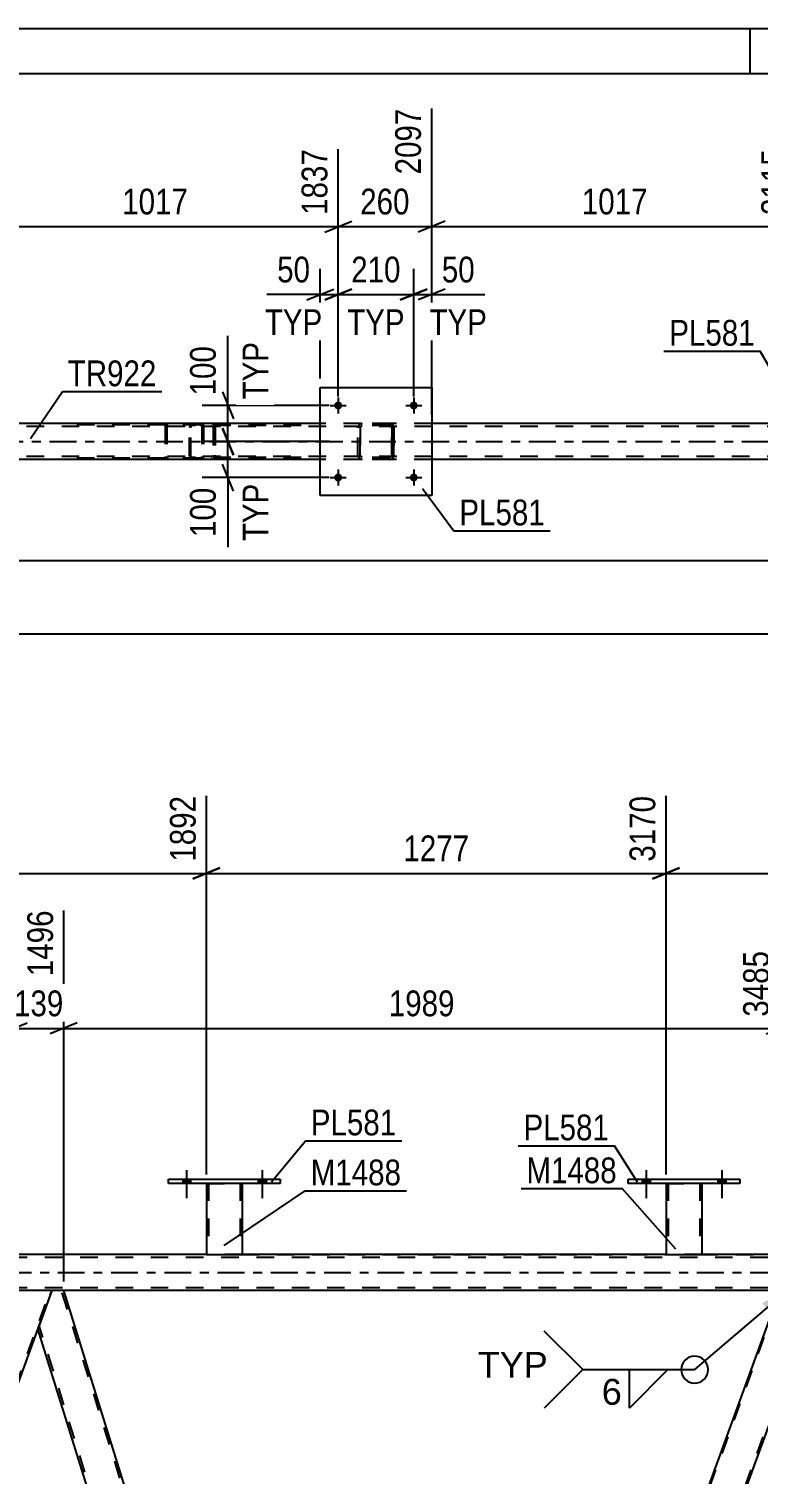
# Model space of a CAD drawing. Header units: millimetres. Extents: x 0 to 841, y 0 to 594.
# Drawn here: x 130.9 to 211.9, y 433.5 to 594 of the extents above; entities that cross this region are included whole.
import ezdxf

# ---------------------------------------------------------------- set-up
doc = ezdxf.new("R2010")
doc.units = ezdxf.units.MM
doc.linetypes.add('DXK_LINE_DOT2', pattern=[3.9198, 1.9599, -1.9599])
doc.linetypes.add('DXK_LINE_DOT3', pattern=[5.9187, 2.979, -0.9799, 0.9799, -0.9799])
doc.styles.add('Arial', font='ARIAL.TTF', dxfattribs={"height": 0.2})
doc.styles.add('Arial Narrow', font='ARIALN.TTF', dxfattribs={"height": 0.2})

# ---------------------------------------------------------------- blocks, each defined once
blk = doc.blocks.new('Unknown-814521909-1135')
at = {"color": 5, "linetype": 'Continuous'}
for p, q in [((841, 594), (0, 594)), ((211, 589), (211, 594)), ((836, 589), (5, 589))]:
    blk.add_line(p, q, dxfattribs=at)
blk = doc.blocks.new('Bolt-814521909-5165 - 4986')
at = {"linetype": 'Continuous'}
for points in [[(165.67, 544.17, -1), (164.79, 544.17, -1)], [(174.07, 544.17, -1), (173.19, 544.17, -1)]]:
    blk.add_hatch(color=1, dxfattribs=at).paths.add_polyline_path(points)
at = {"color": 1, "linetype": 'Continuous'}
for p, q in [((165.23, 545.05), (165.23, 543.29)), ((173.63, 545.05), (173.63, 543.29)), ((164.35, 544.17), (166.11, 544.17)), ((172.75, 544.17), (174.51, 544.17))]:
    blk.add_line(p, q, dxfattribs=at)
blk = doc.blocks.new('Part-814521909-5015 - 4986')
at = {"color": 7, "linetype": 'DXK_LINE_DOT2'}
for p, q in [((755.79, 549.85), (91.73, 549.85)), ((175.63, 550.17), (163.23, 550.17)), ((755.79, 546.49), (91.73, 546.49)), ((175.63, 546.17), (163.23, 546.17))]:
    blk.add_line(p, q, dxfattribs=at)
at = {"color": 2, "linetype": 'Continuous'}
for p, q in [((163.23, 550.17), (124.55, 550.17)), ((214.31, 550.17), (175.63, 550.17)), ((163.23, 546.17), (124.55, 546.17)), ((214.31, 546.17), (175.63, 546.17))]:
    blk.add_line(p, q, dxfattribs=at)
at = {"color": 7, "linetype": 'DXK_LINE_DOT3'}
blk.add_line((91.73, 548.17), (755.79, 548.17), dxfattribs=at)
blk = doc.blocks.new('Part-814521909-5076 - 4986')
at = {"color": 7, "linetype": 'DXK_LINE_DOT2'}
for p, q in [((148.73, 549.87), (148.71, 549.69)), ((148.71, 546.65), (148.71, 549.69)), ((148.79, 550.03), (148.73, 549.87)), ((148.87, 550.13), (148.79, 550.03)), ((148.84, 549.69), (148.85, 549.78)), ((148.84, 546.65), (148.84, 549.69)), ((148.85, 549.78), (148.88, 549.86)), ((148.98, 550.17), (148.87, 550.13)), ((148.88, 549.86), (148.92, 549.91)), ((148.92, 549.91), (148.98, 549.93)), ((161.13, 550.17), (148.98, 550.17)), ((161.13, 549.93), (148.98, 549.93)), ((150.25, 549.93), (150.25, 550.17)), ((151.26, 550.13), (151.07, 550.17)), ((151.07, 549.93), (151.16, 549.91)), ((151.16, 549.91), (151.25, 549.86)), ((151.25, 549.86), (151.3, 549.78)), ((151.3, 549.78), (151.32, 549.69)), ((151.32, 549.69), (151.32, 546.65)), ((151.55, 549.77), (151.53, 549.87)), ((151.57, 549.69), (151.55, 549.77)), ((151.57, 549.69), (151.57, 546.65)), ((148.73, 546.46), (148.71, 546.65)), ((148.77, 546.34), (148.73, 546.46)), ((148.79, 546.31), (148.77, 546.34)), ((148.79, 546.31), (148.87, 546.2)), ((148.85, 546.55), (148.84, 546.65)), ((148.88, 546.48), (148.85, 546.55)), ((148.87, 546.2), (148.98, 546.17)), ((148.92, 546.42), (148.88, 546.48)), ((148.98, 546.41), (148.92, 546.42)), ((161.13, 546.41), (148.98, 546.41)), ((161.13, 546.17), (148.98, 546.17)), ((150.25, 546.17), (150.25, 546.41)), ((151.16, 546.42), (151.07, 546.41)), ((151.07, 546.17), (151.26, 546.2)), ((151.25, 546.48), (151.16, 546.42)), ((151.3, 546.55), (151.25, 546.48)), ((151.32, 546.65), (151.3, 546.55)), ((151.53, 546.46), (151.55, 546.56)), ((151.55, 546.56), (151.57, 546.65))]:
    blk.add_line(p, q, dxfattribs=at)
for centre, start, end in [((151.08, 549.67), 23.8494, 68.8059), ((151.08, 546.66), 291.1941, 336.1506)]:
    blk.add_arc(centre, 0.492, start, end, dxfattribs=at)
blk = doc.blocks.new('Part-814521909-5083 - 4986')
at = {"color": 7, "linetype": 'DXK_LINE_DOT2'}
for p, q in [((149.91, 550.17), (134.58, 550.17)), ((149.91, 550.01), (134.58, 550.01)), ((146.02, 549.97), (146, 549.85)), ((146, 549.85), (146, 546.49)), ((146.17, 549.85), (146.18, 549.91)), ((146.17, 549.85), (146.17, 546.49)), ((146.18, 549.91), (146.22, 549.96)), ((146.34, 550.17), (146.21, 550.14)), ((146.22, 549.96), (146.27, 549.99)), ((146.27, 549.99), (146.34, 550.01)), ((150.04, 550.14), (149.91, 550.17)), ((149.91, 550.01), (149.98, 549.99)), ((149.98, 549.99), (150, 549.98)), ((150, 549.98), (150.03, 549.96)), ((150.03, 549.96), (150.07, 549.91)), ((150.07, 549.91), (150.08, 549.85)), ((150.08, 549.85), (150.08, 546.49)), ((150.25, 549.85), (150.23, 549.97)), ((150.25, 549.85), (150.25, 546.49)), ((149.91, 546.33), (134.58, 546.33)), ((149.91, 546.17), (134.58, 546.17)), ((146, 546.49), (146.02, 546.36)), ((146.18, 546.43), (146.17, 546.49)), ((146.22, 546.37), (146.18, 546.43)), ((146.21, 546.19), (146.34, 546.17)), ((146.22, 546.37), (146.25, 546.35)), ((146.25, 546.35), (146.27, 546.34)), ((146.27, 546.34), (146.34, 546.33)), ((149.98, 546.34), (149.91, 546.33)), ((149.91, 546.17), (150.04, 546.19)), ((150.03, 546.37), (149.98, 546.34)), ((150.07, 546.43), (150.03, 546.37)), ((150.08, 546.49), (150.07, 546.43)), ((150.23, 546.36), (150.25, 546.49))]:
    blk.add_line(p, q, dxfattribs=at)
for centre, start, end in [((146.32, 549.83), 110.7584, 155.6801), ((149.93, 549.83), 24.3199, 69.2416), ((146.32, 546.5), 204.3199, 249.2416), ((149.93, 546.5), 290.7584, 335.6801)]:
    blk.add_arc(centre, 0.331, start, end, dxfattribs=at)
blk = doc.blocks.new('Bolt-814521909-5164 - 4986')
at = {"linetype": 'Continuous'}
for points in [[(165.67, 552.17, -1), (164.79, 552.17, -1)], [(174.07, 552.17, -1), (173.19, 552.17, -1)]]:
    blk.add_hatch(color=1, dxfattribs=at).paths.add_polyline_path(points)
at = {"color": 1, "linetype": 'Continuous'}
for p, q in [((165.23, 553.05), (165.23, 551.29)), ((173.63, 553.05), (173.63, 551.29)), ((164.35, 552.17), (166.11, 552.17)), ((172.75, 552.17), (174.51, 552.17))]:
    blk.add_line(p, q, dxfattribs=at)
blk = doc.blocks.new('Part-814521909-5126 - 4986')
at = {"color": 7, "linetype": 'DXK_LINE_DOT2'}
for p, q in [((167.43, 549.69), (167.46, 549.87)), ((167.46, 549.87), (167.43, 549.69)), ((167.43, 546.65), (167.43, 549.69)), ((167.43, 549.69), (167.43, 549.69)), ((167.43, 546.65), (167.43, 549.69)), ((167.67, 549.69), (167.68, 549.78)), ((167.68, 549.78), (167.67, 549.69)), ((167.67, 546.65), (167.67, 549.69)), ((167.67, 549.69), (167.67, 549.69)), ((167.67, 549.69), (167.67, 546.65)), ((167.68, 549.78), (167.74, 549.86)), ((167.74, 549.86), (167.68, 549.78)), ((167.72, 550.13), (167.91, 550.17)), ((167.91, 550.17), (167.72, 550.13)), ((167.74, 549.86), (167.81, 549.91)), ((167.91, 549.93), (167.81, 549.91)), ((170.95, 550.17), (167.91, 550.17)), ((170.95, 549.93), (167.91, 549.93)), ((170.95, 550.17), (171.13, 550.13)), ((171.13, 550.13), (170.95, 550.17)), ((171.04, 549.91), (170.95, 549.93)), ((171.12, 549.86), (171.04, 549.91)), ((171.12, 549.86), (171.17, 549.78)), ((171.17, 549.78), (171.12, 549.86)), ((171.17, 549.78), (171.19, 549.69)), ((171.19, 549.69), (171.17, 549.78)), ((171.19, 546.65), (171.19, 549.69)), ((171.19, 549.69), (171.19, 549.69)), ((171.19, 549.69), (171.19, 546.65)), ((171.39, 549.87), (171.43, 549.69)), ((171.43, 549.69), (171.39, 549.87)), ((171.43, 546.65), (171.43, 549.69)), ((171.43, 549.69), (171.43, 549.69)), ((171.43, 549.69), (171.43, 546.65)), ((167.43, 546.65), (167.43, 546.65)), ((167.46, 546.46), (167.43, 546.65)), ((167.43, 546.65), (167.46, 546.46)), ((167.67, 546.65), (167.67, 546.65)), ((167.68, 546.55), (167.67, 546.65)), ((167.67, 546.65), (167.68, 546.55)), ((167.74, 546.48), (167.68, 546.55)), ((167.68, 546.55), (167.74, 546.48)), ((167.91, 546.17), (167.72, 546.2)), ((167.72, 546.2), (167.91, 546.17)), ((167.81, 546.42), (167.74, 546.48)), ((167.91, 546.41), (167.81, 546.42)), ((170.95, 546.41), (167.91, 546.41)), ((170.95, 546.17), (167.91, 546.17)), ((171.04, 546.42), (170.95, 546.41)), ((171.13, 546.2), (170.95, 546.17)), ((170.95, 546.17), (171.13, 546.2)), ((171.12, 546.48), (171.04, 546.42)), ((171.17, 546.55), (171.12, 546.48)), ((171.12, 546.48), (171.17, 546.55)), ((171.19, 546.65), (171.17, 546.55)), ((171.17, 546.55), (171.19, 546.65)), ((171.19, 546.65), (171.19, 546.65)), ((171.43, 546.65), (171.39, 546.46)), ((171.39, 546.46), (171.43, 546.65)), ((171.43, 546.65), (171.43, 546.65))]:
    blk.add_line(p, q, dxfattribs=at)
at = {"color": 7, "linetype": 'DXK_LINE_DOT3'}
blk.add_line((169.43, 548.17), (169.43, 548.17), dxfattribs=at)
at = {"color": 7, "linetype": 'DXK_LINE_DOT2'}
for centre, start, end in [((167.91, 549.69), 112.5, 157.5), ((167.91, 549.69), 112.5, 157.5), ((170.95, 549.69), 22.5, 67.5), ((170.95, 549.69), 22.5, 67.5), ((167.91, 546.65), 202.5, 247.5), ((167.91, 546.65), 202.5, 247.5), ((170.95, 546.65), 292.5, 337.5), ((170.95, 546.65), 292.5, 337.5)]:
    blk.add_arc(centre, 0.48, start, end, dxfattribs=at)
blk = doc.blocks.new('Part-814521909-5157 - 4986')
at = {"color": 2, "linetype": 'Continuous'}
for p, q in [((163.23, 542.17), (163.23, 554.17)), ((163.23, 554.17), (175.63, 554.17)), ((175.63, 554.17), (175.63, 542.17)), ((175.63, 542.17), (163.23, 542.17))]:
    blk.add_line(p, q, dxfattribs=at)
blk = doc.blocks.new('Bolt-814521909-3275 - 3269')
at = {"linetype": 'Continuous'}
for points in [[(147.95, 465.77), (148.83, 465.77), (148.83, 466.25), (147.95, 466.25)], [(156.35, 465.77), (157.23, 465.77), (157.23, 466.25), (156.35, 466.25)]]:
    blk.add_hatch(color=1, dxfattribs=at).paths.add_polyline_path(points)
at = {"color": 1, "linetype": 'Continuous'}
for p, q in [((148.39, 467.25), (148.39, 464.13)), ((156.79, 467.25), (156.79, 464.13)), ((147.95, 466.25), (147.95, 465.77)), ((148.83, 466.25), (148.83, 465.77)), ((156.35, 466.25), (156.35, 465.77)), ((157.23, 466.25), (157.23, 465.77))]:
    blk.add_line(p, q, dxfattribs=at)
blk = doc.blocks.new('Bolt-814521909-3274 - 3269')
at = {"linetype": 'Continuous'}
for points in [[(147.95, 465.77), (148.83, 465.77), (148.83, 466.25), (147.95, 466.25)], [(156.35, 465.77), (157.23, 465.77), (157.23, 466.25), (156.35, 466.25)]]:
    blk.add_hatch(color=1, dxfattribs=at).paths.add_polyline_path(points)
at = {"color": 1, "linetype": 'Continuous'}
for p, q in [((148.39, 467.25), (148.39, 464.13)), ((156.79, 467.25), (156.79, 464.13)), ((147.95, 466.25), (147.95, 465.77)), ((148.83, 466.25), (148.83, 465.77)), ((156.35, 466.25), (156.35, 465.77)), ((157.23, 466.25), (157.23, 465.77))]:
    blk.add_line(p, q, dxfattribs=at)
blk = doc.blocks.new('Bolt-814521909-3276 - 3269')
at = {"linetype": 'Continuous'}
for points in [[(199.03, 465.77), (199.91, 465.77), (199.91, 466.25), (199.03, 466.25)], [(207.43, 465.77), (208.31, 465.77), (208.31, 466.25), (207.43, 466.25)]]:
    blk.add_hatch(color=1, dxfattribs=at).paths.add_polyline_path(points)
at = {"color": 1, "linetype": 'Continuous'}
for p, q in [((199.47, 467.25), (199.47, 464.13)), ((207.87, 467.25), (207.87, 464.13)), ((199.03, 466.25), (199.03, 465.77)), ((199.91, 466.25), (199.91, 465.77)), ((207.43, 466.25), (207.43, 465.77)), ((208.31, 466.25), (208.31, 465.77))]:
    blk.add_line(p, q, dxfattribs=at)
blk = doc.blocks.new('Bolt-814521909-3277 - 3269')
at = {"linetype": 'Continuous'}
for points in [[(199.03, 465.77), (199.91, 465.77), (199.91, 466.25), (199.03, 466.25)], [(207.43, 465.77), (208.31, 465.77), (208.31, 466.25), (207.43, 466.25)]]:
    blk.add_hatch(color=1, dxfattribs=at).paths.add_polyline_path(points)
at = {"color": 1, "linetype": 'Continuous'}
for p, q in [((199.47, 467.25), (199.47, 464.13)), ((207.87, 467.25), (207.87, 464.13)), ((199.03, 466.25), (199.03, 465.77)), ((199.91, 466.25), (199.91, 465.77)), ((207.43, 466.25), (207.43, 465.77)), ((208.31, 466.25), (208.31, 465.77))]:
    blk.add_line(p, q, dxfattribs=at)
blk = doc.blocks.new('Part-814521909-3349 - 3269')
at = {"color": 2, "linetype": 'Continuous'}
for p, q in [((146.39, 466.25), (158.79, 466.25)), ((146.39, 465.77), (146.39, 466.25)), ((158.79, 465.77), (146.39, 465.77)), ((158.79, 466.25), (158.79, 465.77))]:
    blk.add_line(p, q, dxfattribs=at)
blk = doc.blocks.new('Part-814521909-3359 - 3269')
at = {"color": 2, "linetype": 'Continuous'}
for p, q in [((197.47, 466.25), (209.87, 466.25)), ((197.47, 465.77), (197.47, 466.25)), ((209.87, 465.77), (197.47, 465.77)), ((209.87, 466.25), (209.87, 465.77))]:
    blk.add_line(p, q, dxfattribs=at)
blk = doc.blocks.new('Part-814521909-3354 - 3269')
at = {"color": 2, "linetype": 'Continuous'}
for p, q in [((150.59, 465.77), (150.59, 457.86)), ((154.59, 457.86), (154.59, 465.77)), ((150.59, 457.86), (154.59, 457.86))]:
    blk.add_line(p, q, dxfattribs=at)
at = {"color": 7, "linetype": 'DXK_LINE_DOT2'}
for p, q in [((150.59, 465.77), (154.59, 465.77)), ((150.59, 465.77), (150.59, 465.77)), ((150.59, 465.77), (150.59, 465.77)), ((150.83, 465.77), (150.83, 457.86)), ((154.35, 465.77), (154.35, 457.86)), ((154.59, 465.77), (154.59, 465.77)), ((154.59, 465.77), (154.59, 465.77)), ((154.3, 457.86), (154.34, 457.86)), ((154.3, 457.86), (154.34, 457.86)), ((154.34, 457.86), (154.35, 457.86)), ((154.34, 457.86), (154.35, 457.86))]:
    blk.add_line(p, q, dxfattribs=at)
blk = doc.blocks.new('Part-814521909-3364 - 3269')
at = {"color": 2, "linetype": 'Continuous'}
for p, q in [((201.67, 465.77), (201.67, 457.86)), ((205.67, 457.86), (205.67, 465.77)), ((201.67, 457.86), (205.67, 457.86))]:
    blk.add_line(p, q, dxfattribs=at)
at = {"color": 7, "linetype": 'DXK_LINE_DOT2'}
for p, q in [((201.67, 465.77), (205.67, 465.77)), ((201.67, 465.77), (201.67, 465.77)), ((201.67, 465.77), (201.67, 465.77)), ((201.91, 465.77), (201.91, 457.86)), ((205.43, 465.77), (205.43, 457.86)), ((205.67, 465.77), (205.67, 465.77)), ((205.67, 465.77), (205.67, 465.77)), ((205.38, 457.86), (205.42, 457.86)), ((205.38, 457.86), (205.42, 457.86)), ((205.42, 457.86), (205.43, 457.86)), ((205.42, 457.86), (205.43, 457.86))]:
    blk.add_line(p, q, dxfattribs=at)
blk = doc.blocks.new('Part-814521909-3756 - 3269')
at = {"color": 2, "linetype": 'Continuous'}
for p, q in [((129.16, 453.86), (85.04, 332.64)), ((133.42, 453.86), (129.16, 453.86)), ((89.3, 332.64), (131.89, 449.66))]:
    blk.add_line(p, q, dxfattribs=at)
at = {"color": 7, "linetype": 'DXK_LINE_DOT2'}
for p, q in [((85.21, 332.64), (129.33, 453.86)), ((89.13, 332.64), (133.25, 453.86)), ((131.89, 449.66), (133.42, 453.86)), ((85.04, 332.64), (89.3, 332.64))]:
    blk.add_line(p, q, dxfattribs=at)
blk = doc.blocks.new('Part-814521909-3594 - 3269')
at = {"color": 7, "linetype": 'DXK_LINE_DOT2'}
for p, q in [((170.35, 332.64), (214.47, 453.86)), ((174.26, 332.64), (218.38, 453.86)), ((217.03, 449.66), (218.56, 453.86)), ((170.18, 332.64), (171.93, 337.46)), ((174.43, 332.64), (176.19, 337.46)), ((174.43, 332.64), (170.18, 332.64))]:
    blk.add_line(p, q, dxfattribs=at)
at = {"color": 2, "linetype": 'Continuous'}
for p, q in [((214.3, 453.86), (171.93, 337.46)), ((218.56, 453.86), (214.3, 453.86)), ((176.19, 337.46), (217.03, 449.66))]:
    blk.add_line(p, q, dxfattribs=at)
blk = doc.blocks.new('Part-814521909-3675 - 3269')
at = {"color": 7, "linetype": 'DXK_LINE_DOT2'}
for p, q in [((781.36, 457.54), (74.89, 457.54)), ((150.59, 457.86), (781.36, 457.86)), ((154.59, 457.86), (150.59, 457.86)), ((205.67, 457.86), (201.67, 457.86)), ((781.36, 454.18), (74.89, 454.18)), ((134.74, 453.86), (129.16, 453.86))]:
    blk.add_line(p, q, dxfattribs=at)
at = {"color": 2, "linetype": 'Continuous'}
for p, q in [((150.59, 457.86), (103.51, 457.86)), ((201.67, 457.86), (154.59, 457.86)), ((252.76, 457.86), (205.67, 457.86)), ((214.3, 453.86), (134.74, 453.86))]:
    blk.add_line(p, q, dxfattribs=at)
at = {"color": 7, "linetype": 'DXK_LINE_DOT3'}
blk.add_line((74.89, 455.86), (781.36, 455.86), dxfattribs=at)
blk = doc.blocks.new('Part-814521909-3761 - 3269')
at = {"color": 2, "linetype": 'Continuous'}
for p, q in [((133.42, 453.86), (131.89, 449.67)), ((134.74, 453.86), (133.42, 453.86)), ((171.02, 337.46), (134.74, 453.86)), ((166.83, 337.46), (131.87, 449.61)), ((131.89, 449.67), (131.89, 449.66))]:
    blk.add_line(p, q, dxfattribs=at)
at = {"color": 7, "linetype": 'DXK_LINE_DOT2'}
for p, q in [((171.31, 335.74), (134.49, 453.86)), ((131.89, 449.67), (131.87, 449.61)), ((168.58, 332.64), (132.01, 449.98)), ((168.33, 332.64), (166.83, 337.46)), ((171.44, 336.11), (171.02, 337.46)), ((170.18, 332.64), (171.44, 336.11)), ((168.33, 332.64), (170.18, 332.64))]:
    blk.add_line(p, q, dxfattribs=at)
blk = doc.blocks.new('StraightDimension-814521909-5855 - 4986')
at = {"color": 7, "linetype": 'Continuous'}
blk.add_line((91.09, 526.82), (798.35, 526.82), dxfattribs=at)
blk = doc.blocks.new('StraightDimension-814521909-9999 - 4986')
at = {"color": 7, "linetype": 'Continuous'}
for p, q in [((163.23, 555.17), (163.23, 567.34)), ((165.23, 553.17), (165.23, 567.34)), ((161.73, 563.89), (164.73, 565.09)), ((166.73, 565.09), (163.73, 563.89)), ((163.23, 564.49), (165.23, 564.49))]:
    blk.add_line(p, q, dxfattribs=at)
at = {"color": 0}
blk.add_wipeout([(162.7, 565.24), (162.7, 569.44), (157.85, 569.44), (157.85, 565.24)], dxfattribs=at)
at = {"color": 0, "linetype": 'Continuous'}
blk.add_wipeout([(164.07, 559.39), (164.07, 563.59), (156.48, 563.59), (156.48, 559.39)], dxfattribs=at)
at = {"color": 7, "linetype": 'Continuous'}
blk.add_line((163.23, 564.49), (157.32, 564.49), dxfattribs=at)
blk.add_line((163.23, 564.49), (157.32, 564.49), dxfattribs=at)
at = {"color": 3, "style": 'Arial Narrow'}
blk.add_text('50', height=2.863, dxfattribs=at).set_placement((158.45, 565.84))
at = {"color": 3, "linetype": 'Continuous', "style": 'Arial Narrow'}
blk.add_text('TYP', height=2.863, dxfattribs=at).set_placement((157.08, 559.99))
blk = doc.blocks.new('StraightDimension-814521909-5287 - 4986')
at = {"color": 7, "linetype": 'Continuous'}
blk.add_line((91.73, 534.97), (797.71, 534.97), dxfattribs=at)
blk = doc.blocks.new('StraightDimension-814521909-10056 - 4986')
at = {"color": 7, "linetype": 'Continuous'}
for p, q in [((152.38, 553.67), (153.58, 550.67)), ((164.23, 552.17), (150.13, 552.17)), ((152.98, 548.17), (152.98, 552.17)), ((153.58, 546.67), (152.38, 549.67)), ((164.23, 548.17), (150.13, 548.17))]:
    blk.add_line(p, q, dxfattribs=at)
at = {"color": 0}
blk.add_wipeout([(152.23, 559.38), (148.03, 559.38), (148.03, 552.69), (152.23, 552.69)], dxfattribs=at)
at = {"color": 0, "linetype": 'Continuous'}
blk.add_wipeout([(158.08, 559.83), (153.88, 559.83), (153.88, 552.24), (158.08, 552.24)], dxfattribs=at)
at = {"color": 7, "linetype": 'Continuous'}
blk.add_line((152.98, 552.17), (152.98, 559.9), dxfattribs=at)
blk.add_line((152.98, 552.17), (152.98, 559.9), dxfattribs=at)
at = {"color": 3, "style": 'Arial Narrow'}
blk.add_text('100', height=2.863, rotation=90.0002, dxfattribs=at).set_placement((151.63, 553.29))
at = {"color": 3, "linetype": 'Continuous', "style": 'Arial Narrow'}
blk.add_text('TYP', height=2.863, rotation=90.0002, dxfattribs=at).set_placement((157.48, 552.84))
blk = doc.blocks.new('StraightDimension-814521909-5334 - 4986')
at = {"color": 7, "linetype": 'Continuous'}
for p, q in [((124.55, 550.85), (124.55, 583.33)), ((165.23, 553.17), (165.23, 580.66)), ((126.05, 572.64), (123.05, 571.44)), ((124.55, 572.04), (165.23, 572.04)), ((163.73, 571.44), (166.73, 572.64))]:
    blk.add_line(p, q, dxfattribs=at)
at = {"color": 0, "linetype": 'Continuous'}
blk.add_wipeout([(164.63, 581.26), (160.43, 581.26), (160.43, 572.74), (164.63, 572.74)], dxfattribs=at)
at = {"color": 0}
blk.add_wipeout([(149.14, 572.79), (149.14, 576.99), (140.63, 576.99), (140.63, 572.79)], dxfattribs=at)
at = {"color": 3, "linetype": 'Continuous', "style": 'Arial Narrow'}
blk.add_text('1837', height=2.863, rotation=90.0002, dxfattribs=at).set_placement((164.03, 573.34))
at = {"color": 3, "style": 'Arial Narrow'}
blk.add_text('1017', height=2.863, dxfattribs=at).set_placement((141.23, 573.39))
blk = doc.blocks.new('StraightDimension-814521909-5347 - 4986')
at = {"color": 7, "linetype": 'Continuous'}
for p, q in [((175.63, 551.17), (175.63, 585.16)), ((165.23, 553.17), (165.23, 580.66)), ((163.73, 571.44), (166.73, 572.64)), ((165.23, 572.04), (175.63, 572.04)), ((177.13, 572.64), (174.13, 571.44))]:
    blk.add_line(p, q, dxfattribs=at)
at = {"color": 0}
blk.add_wipeout([(173.77, 572.79), (173.77, 576.99), (167.08, 576.99), (167.08, 572.79)], dxfattribs=at)
at = {"color": 3, "style": 'Arial Narrow'}
blk.add_text('260', height=2.863, dxfattribs=at).set_placement((167.68, 573.39))
at = {"color": 0, "linetype": 'Continuous'}
blk.add_wipeout([(175.03, 585.76), (170.83, 585.76), (170.83, 577.24), (175.03, 577.24)], dxfattribs=at)
at = {"color": 3, "linetype": 'Continuous', "style": 'Arial Narrow'}
blk.add_text('2097', height=2.863, rotation=90.0002, dxfattribs=at).set_placement((174.43, 577.84))
blk = doc.blocks.new('StraightDimension-814521909-5367 - 4986')
at = {"color": 7, "linetype": 'Continuous'}
for p, q in [((175.63, 551.17), (175.63, 585.16)), ((216.31, 553.17), (216.31, 580.66)), ((177.13, 572.64), (174.13, 571.44)), ((175.63, 572.04), (216.31, 572.04)), ((214.81, 571.44), (217.81, 572.64))]:
    blk.add_line(p, q, dxfattribs=at)
at = {"color": 0, "linetype": 'Continuous'}
blk.add_wipeout([(215.71, 581.26), (211.51, 581.26), (211.51, 572.74), (215.71, 572.74)], dxfattribs=at)
at = {"color": 0}
blk.add_wipeout([(200.22, 572.79), (200.22, 576.99), (191.71, 576.99), (191.71, 572.79)], dxfattribs=at)
at = {"color": 3, "linetype": 'Continuous', "style": 'Arial Narrow'}
blk.add_text('3115', height=2.863, rotation=90.0002, dxfattribs=at).set_placement((215.11, 573.34))
at = {"color": 3, "style": 'Arial Narrow'}
blk.add_text('1017', height=2.863, dxfattribs=at).set_placement((192.31, 573.39))
blk = doc.blocks.new('StraightDimension-814521909-9997 - 4986')
at = {"color": 7, "linetype": 'Continuous'}
for p, q in [((173.63, 553.17), (173.63, 567.34)), ((175.63, 555.17), (175.63, 567.34)), ((172.13, 563.89), (175.13, 565.09)), ((177.13, 565.09), (174.13, 563.89)), ((173.63, 564.49), (175.63, 564.49))]:
    blk.add_line(p, q, dxfattribs=at)
at = {"color": 0}
blk.add_wipeout([(181.01, 565.24), (181.01, 569.44), (176.15, 569.44), (176.15, 565.24)], dxfattribs=at)
at = {"color": 0, "linetype": 'Continuous'}
blk.add_wipeout([(182.37, 559.39), (182.37, 563.59), (174.78, 563.59), (174.78, 559.39)], dxfattribs=at)
at = {"color": 7, "linetype": 'Continuous'}
blk.add_line((175.63, 564.49), (181.53, 564.49), dxfattribs=at)
blk.add_line((175.63, 564.49), (181.53, 564.49), dxfattribs=at)
at = {"color": 3, "style": 'Arial Narrow'}
blk.add_text('50', height=2.863, dxfattribs=at).set_placement((176.75, 565.84))
at = {"color": 3, "linetype": 'Continuous', "style": 'Arial Narrow'}
blk.add_text('TYP', height=2.863, dxfattribs=at).set_placement((175.38, 559.99))
blk = doc.blocks.new('StraightDimension-814521909-9998 - 4986')
at = {"color": 7, "linetype": 'Continuous'}
for p, q in [((165.23, 553.17), (165.23, 567.34)), ((173.63, 553.17), (173.63, 567.34)), ((163.73, 563.89), (166.73, 565.09)), ((175.13, 565.09), (172.13, 563.89)), ((165.23, 564.49), (173.63, 564.49))]:
    blk.add_line(p, q, dxfattribs=at)
at = {"color": 0}
blk.add_wipeout([(172.77, 565.24), (172.77, 569.44), (166.08, 569.44), (166.08, 565.24)], dxfattribs=at)
at = {"color": 0, "linetype": 'Continuous'}
blk.add_wipeout([(173.22, 559.39), (173.22, 563.59), (165.63, 563.59), (165.63, 559.39)], dxfattribs=at)
at = {"color": 3, "style": 'Arial Narrow'}
blk.add_text('210', height=2.863, dxfattribs=at).set_placement((166.68, 565.84))
at = {"color": 3, "linetype": 'Continuous', "style": 'Arial Narrow'}
blk.add_text('TYP', height=2.863, dxfattribs=at).set_placement((166.23, 559.99))
blk = doc.blocks.new('StraightDimension-814521909-10057 - 4986')
at = {"color": 7, "linetype": 'Continuous'}
for p, q in [((152.38, 549.67), (153.58, 546.67)), ((164.23, 548.17), (150.13, 548.17)), ((152.98, 544.17), (152.98, 548.17)), ((153.58, 542.67), (152.38, 545.67)), ((164.23, 544.17), (150.13, 544.17))]:
    blk.add_line(p, q, dxfattribs=at)
at = {"color": 0}
blk.add_wipeout([(152.23, 543.64), (148.03, 543.64), (148.03, 536.96), (152.23, 536.96)], dxfattribs=at)
at = {"color": 0, "linetype": 'Continuous'}
blk.add_wipeout([(158.08, 544.09), (153.88, 544.09), (153.88, 536.5), (158.08, 536.5)], dxfattribs=at)
at = {"color": 7, "linetype": 'Continuous'}
blk.add_line((152.98, 544.17), (152.98, 536.43), dxfattribs=at)
blk.add_line((152.98, 544.17), (152.98, 536.43), dxfattribs=at)
at = {"color": 3, "style": 'Arial Narrow'}
blk.add_text('100', height=2.863, rotation=90.0002, dxfattribs=at).set_placement((151.63, 537.56))
at = {"color": 3, "linetype": 'Continuous', "style": 'Arial Narrow'}
blk.add_text('TYP', height=2.863, rotation=90.0002, dxfattribs=at).set_placement((157.48, 537.1))
blk = doc.blocks.new('StraightDimension-814521909-4849 - 3269')
at = {"color": 7, "linetype": 'Continuous'}
for p, q in [((134.74, 454.86), (134.74, 496.09)), ((214.3, 454.86), (214.3, 491.59)), ((136.24, 483.58), (133.24, 482.38)), ((212.8, 482.38), (215.8, 483.58)), ((134.74, 482.98), (214.3, 482.98))]:
    blk.add_line(p, q, dxfattribs=at)
at = {"color": 0, "linetype": 'Continuous'}
blk.add_wipeout([(213.7, 492.19), (209.5, 492.19), (209.5, 483.68), (213.7, 483.68)], dxfattribs=at)
at = {"color": 0}
blk.add_wipeout([(178.77, 483.73), (178.77, 487.93), (170.26, 487.93), (170.26, 483.73)], dxfattribs=at)
at = {"color": 3, "linetype": 'Continuous', "style": 'Arial Narrow'}
blk.add_text('3485', height=2.863, rotation=90.0002, dxfattribs=at).set_placement((213.1, 484.28))
at = {"color": 3, "style": 'Arial Narrow'}
blk.add_text('1989', height=2.863, dxfattribs=at).set_placement((170.86, 484.33))
blk = doc.blocks.new('StraightDimension-814521909-4005 - 3269')
at = {"color": 7, "linetype": 'Continuous'}
for p, q in [((150.59, 466.77), (150.59, 508.81)), ((99.51, 466.77), (99.51, 506.99)), ((101.01, 500.8), (98.01, 499.6)), ((99.51, 500.2), (150.59, 500.2)), ((149.09, 499.6), (152.09, 500.8))]:
    blk.add_line(p, q, dxfattribs=at)
at = {"color": 0, "linetype": 'Continuous'}
blk.add_wipeout([(149.99, 509.41), (145.79, 509.41), (145.79, 500.9), (149.99, 500.9)], dxfattribs=at)
at = {"color": 0}
blk.add_wipeout([(129.31, 500.95), (129.31, 505.15), (120.8, 505.15), (120.8, 500.95)], dxfattribs=at)
at = {"color": 3, "linetype": 'Continuous', "style": 'Arial Narrow'}
blk.add_text('1892', height=2.863, rotation=90.0002, dxfattribs=at).set_placement((149.39, 501.5))
at = {"color": 3, "style": 'Arial Narrow'}
blk.add_text('1277', height=2.863, dxfattribs=at).set_placement((121.4, 501.55))
blk = doc.blocks.new('StraightDimension-814521909-4868 - 3269')
at = {"color": 7, "linetype": 'Continuous'}
for p, q in [((134.74, 454.86), (134.74, 496.09)), ((129.16, 454.86), (129.16, 491.59)), ((127.66, 482.38), (130.66, 483.58)), ((136.24, 483.58), (133.24, 482.38)), ((129.16, 482.98), (134.74, 482.98))]:
    blk.add_line(p, q, dxfattribs=at)
at = {"color": 0}
blk.add_wipeout([(135.29, 483.73), (135.29, 487.93), (128.61, 487.93), (128.61, 483.73)], dxfattribs=at)
at = {"color": 3, "style": 'Arial Narrow'}
blk.add_text('139', height=2.863, dxfattribs=at).set_placement((129.21, 484.33))
at = {"color": 0, "linetype": 'Continuous'}
blk.add_wipeout([(134.14, 496.69), (129.94, 496.69), (129.94, 488.18), (134.14, 488.18)], dxfattribs=at)
at = {"color": 3, "linetype": 'Continuous', "style": 'Arial Narrow'}
blk.add_text('1496', height=2.863, rotation=90.0002, dxfattribs=at).set_placement((133.54, 488.78))
blk = doc.blocks.new('StraightDimension-814521909-4146 - 3269')
at = {"color": 7, "linetype": 'Continuous'}
for p, q in [((30.67, 465.23), (29.47, 468.23)), ((76.54, 466.73), (27.22, 466.73)), ((30.07, 322.26), (30.07, 466.73)), ((29.47, 323.76), (30.67, 320.76)), ((162.69, 322.26), (27.22, 322.26))]:
    blk.add_line(p, q, dxfattribs=at)
at = {"color": 0}
blk.add_wipeout([(29.31, 398.75), (25.11, 398.75), (25.11, 390.24), (29.31, 390.24)], dxfattribs=at)
at = {"color": 3, "style": 'Arial Narrow'}
blk.add_text('3612', height=2.863, rotation=90.0002, dxfattribs=at).set_placement((28.72, 390.84))
blk = doc.blocks.new('StraightDimension-814521909-4015 - 3269')
at = {"color": 7, "linetype": 'Continuous'}
for p, q in [((150.59, 466.77), (150.59, 508.81)), ((201.67, 466.77), (201.67, 508.81)), ((152.09, 500.8), (149.09, 499.6)), ((150.59, 500.2), (201.67, 500.2)), ((200.17, 499.6), (203.17, 500.8))]:
    blk.add_line(p, q, dxfattribs=at)
at = {"color": 0, "linetype": 'Continuous'}
blk.add_wipeout([(201.07, 509.41), (196.87, 509.41), (196.87, 500.9), (201.07, 500.9)], dxfattribs=at)
at = {"color": 0}
blk.add_wipeout([(180.39, 500.95), (180.39, 505.15), (171.88, 505.15), (171.88, 500.95)], dxfattribs=at)
at = {"color": 3, "linetype": 'Continuous', "style": 'Arial Narrow'}
blk.add_text('3170', height=2.863, rotation=90.0002, dxfattribs=at).set_placement((200.47, 501.5))
at = {"color": 3, "style": 'Arial Narrow'}
blk.add_text('1277', height=2.863, dxfattribs=at).set_placement((172.48, 501.55))
blk = doc.blocks.new('StraightDimension-814521909-4025 - 3269')
at = {"color": 7, "linetype": 'Continuous'}
for p, q in [((201.67, 466.77), (201.67, 508.81)), ((252.76, 466.77), (252.76, 508.81)), ((203.17, 500.8), (200.17, 499.6)), ((201.67, 500.2), (252.76, 500.2)), ((251.26, 499.6), (254.26, 500.8))]:
    blk.add_line(p, q, dxfattribs=at)
at = {"color": 0, "linetype": 'Continuous'}
blk.add_wipeout([(252.16, 509.41), (247.96, 509.41), (247.96, 500.9), (252.16, 500.9)], dxfattribs=at)
at = {"color": 0}
blk.add_wipeout([(231.47, 500.95), (231.47, 505.15), (222.96, 505.15), (222.96, 500.95)], dxfattribs=at)
at = {"color": 3, "linetype": 'Continuous', "style": 'Arial Narrow'}
blk.add_text('4447', height=2.863, rotation=90.0002, dxfattribs=at).set_placement((251.56, 501.5))
at = {"color": 3, "style": 'Arial Narrow'}
blk.add_text('1277', height=2.863, dxfattribs=at).set_placement((223.56, 501.55))
blk = doc.blocks.new('Mark-814521909-5011 - 4986')
at = {"color": 0}
blk.add_wipeout([(145.04, 554.31), (145.04, 557.31), (135.18, 557.31), (135.18, 554.31)], dxfattribs=at)
blk.add_wipeout([(145.04, 554.31), (145.04, 557.31), (135.18, 557.31), (135.18, 554.31)], dxfattribs=at)
at = {"color": 30, "linetype": 'Continuous'}
for p, q in [((131.05, 548.51), (134.58, 553.71)), ((134.58, 553.71), (145.64, 553.71))]:
    blk.add_line(p, q, dxfattribs=at)
at = {"color": 3, "style": 'Arial Narrow'}
blk.add_text('TR922', height=2.863, dxfattribs=at).set_placement((135.18, 554.31))
blk = doc.blocks.new('Mark-814521909-5153 - 4986')
at = {"color": 0}
blk.add_wipeout([(188.2, 538.86), (188.2, 541.86), (178.7, 541.86), (178.7, 538.86)], dxfattribs=at)
blk.add_wipeout([(188.2, 538.86), (188.2, 541.86), (178.7, 541.86), (178.7, 538.86)], dxfattribs=at)
at = {"color": 30, "linetype": 'Continuous'}
for p, q in [((174.6, 542.96), (178.1, 538.26)), ((178.1, 538.26), (188.8, 538.26))]:
    blk.add_line(p, q, dxfattribs=at)
at = {"color": 3, "style": 'Arial Narrow'}
blk.add_text('PL581', height=2.863, dxfattribs=at).set_placement((178.7, 538.86))
blk = doc.blocks.new('Mark-814521909-5127 - 4986')
at = {"color": 0}
blk.add_wipeout([(211.54, 558.81), (211.54, 561.81), (202.03, 561.81), (202.03, 558.81)], dxfattribs=at)
blk.add_wipeout([(211.54, 558.81), (211.54, 561.81), (202.03, 561.81), (202.03, 558.81)], dxfattribs=at)
at = {"color": 30, "linetype": 'Continuous'}
for p in [(201.43, 558.21), (215.14, 553.02)]:
    blk.add_line(p, (212.14, 558.21), dxfattribs=at)
at = {"color": 3, "style": 'Arial Narrow'}
blk.add_text('PL581', height=2.863, dxfattribs=at).set_placement((202.03, 558.81))
blk = doc.blocks.new('Mark-814521909-3345 - 3269')
at = {"color": 0}
blk.add_wipeout([(171.7, 471.1), (171.7, 474.1), (162.19, 474.1), (162.19, 471.1)], dxfattribs=at)
blk.add_wipeout([(171.7, 471.1), (171.7, 474.1), (162.19, 474.1), (162.19, 471.1)], dxfattribs=at)
at = {"color": 30, "linetype": 'Continuous'}
for p, q in [((157.81, 465.95), (161.59, 470.5)), ((161.59, 470.5), (172.3, 470.5))]:
    blk.add_line(p, q, dxfattribs=at)
at = {"color": 3, "style": 'Arial Narrow'}
blk.add_text('PL581', height=2.863, dxfattribs=at).set_placement((162.19, 471.1))
blk = doc.blocks.new('Mark-814521909-3355 - 3269')
at = {"color": 0}
blk.add_wipeout([(195.33, 470.55), (195.33, 473.55), (185.83, 473.55), (185.83, 470.55)], dxfattribs=at)
blk.add_wipeout([(195.33, 470.55), (195.33, 473.55), (185.83, 473.55), (185.83, 470.55)], dxfattribs=at)
at = {"color": 30, "linetype": 'Continuous'}
for p in [(185.23, 469.95), (198.51, 465.91)]:
    blk.add_line(p, (195.93, 469.95), dxfattribs=at)
at = {"color": 3, "style": 'Arial Narrow'}
blk.add_text('PL581', height=2.863, dxfattribs=at).set_placement((185.83, 470.55))
blk = doc.blocks.new('Mark-814521909-3350 - 3269')
at = {"color": 0}
blk.add_wipeout([(172.23, 465.55), (172.23, 468.55), (162.18, 468.55), (162.18, 465.55)], dxfattribs=at)
blk.add_wipeout([(172.23, 465.55), (172.23, 468.55), (162.18, 468.55), (162.18, 465.55)], dxfattribs=at)
at = {"color": 30, "linetype": 'Continuous'}
for p, q in [((152.55, 458.86), (161.58, 464.95)), ((161.58, 464.95), (172.83, 464.95))]:
    blk.add_line(p, q, dxfattribs=at)
at = {"color": 3, "style": 'Arial Narrow'}
blk.add_text('M1488', height=2.863, dxfattribs=at).set_placement((162.18, 465.55))
blk = doc.blocks.new('Mark-814521909-3360 - 3269')
at = {"color": 0}
blk.add_wipeout([(196.2, 465.78), (196.2, 468.78), (186.15, 468.78), (186.15, 465.78)], dxfattribs=at)
blk.add_wipeout([(196.2, 465.78), (196.2, 468.78), (186.15, 468.78), (186.15, 465.78)], dxfattribs=at)
at = {"color": 30, "linetype": 'Continuous'}
for p in [(185.55, 465.18), (202.77, 458.47)]:
    blk.add_line(p, (196.8, 465.18), dxfattribs=at)
at = {"color": 3, "style": 'Arial Narrow'}
blk.add_text('M1488', height=2.863, dxfattribs=at).set_placement((186.15, 465.78))
blk = doc.blocks.new('WeldMark-814521909-4926 - 3269')
at = {"linetype": 'Continuous'}
blk.add_hatch(color=30, dxfattribs=at).paths.add_polyline_path([(212.36, 452.48), (215.13, 453.86), (213.33, 451.34)])
at = {"color": 30, "linetype": 'Continuous'}
blk.add_line((215.13, 453.86), (204.84, 445.08), dxfattribs=at)
at = {"color": 3, "linetype": 'Continuous'}
for q in [(188.13, 449.36), (188.13, 440.79)]:
    blk.add_line((192.42, 445.08), q, dxfattribs=at)
for start, end in [(90, 270), (270, 90)]:
    blk.add_arc((204.84, 445.08), 1.5, start, end, dxfattribs=at)
at = {"color": 0}
blk.add_wipeout([(196.94, 440.98), (196.94, 444.38), (194.32, 444.38), (194.32, 440.98)], dxfattribs=at)
at = {"color": 30, "linetype": 'Continuous'}
blk.add_line((192.42, 445.08), (204.84, 445.08), dxfattribs=at)
at = {"color": 3, "linetype": 'Continuous'}
for p, q in [((197.6, 445.08), (201.88, 445.08)), ((201.88, 445.08), (197.6, 440.79)), ((197.6, 440.79), (197.6, 445.08))]:
    blk.add_line(p, q, dxfattribs=at)
at = {"color": 3, "style": 'Arial'}
blk.add_text('6', height=2.87, dxfattribs=at).set_placement((194.52, 441.18))
at = {"color": 0, "linetype": 'Continuous'}
blk.add_wipeout([(188.52, 444.18), (188.52, 447.18), (180.74, 447.18), (180.74, 444.18)], dxfattribs=at)
blk.add_wipeout([(188.52, 444.18), (188.52, 447.18), (180.74, 447.18), (180.74, 444.18)], dxfattribs=at)
at = {"color": 3, "linetype": 'Continuous', "style": 'Arial'}
blk.add_text('TYP', height=2.865, dxfattribs=at).set_placement((180.74, 444.18))

msp = doc.modelspace()

# ---------------------------------------------------------------- block references
for name in ['Unknown-814521909-1135', 'Part-814521909-5157 - 4986', 'Bolt-814521909-5164 - 4986', 'Part-814521909-5015 - 4986', 'Part-814521909-5083 - 4986', 'Part-814521909-5076 - 4986', 'Part-814521909-5126 - 4986', 'Bolt-814521909-5165 - 4986', 'Bolt-814521909-3275 - 3269', 'Bolt-814521909-3274 - 3269', 'Bolt-814521909-3276 - 3269', 'Bolt-814521909-3277 - 3269', 'Part-814521909-3349 - 3269', 'Part-814521909-3354 - 3269', 'Part-814521909-3359 - 3269', 'Part-814521909-3364 - 3269', 'Part-814521909-3675 - 3269', 'Part-814521909-3756 - 3269', 'Part-814521909-3761 - 3269', 'Part-814521909-3594 - 3269']:
    msp.add_blockref(name, (0, 0))

# ---------------------------------------------------------------- next in the draw order: block references
for name in ['StraightDimension-814521909-9999 - 4986', 'StraightDimension-814521909-5855 - 4986', 'StraightDimension-814521909-4849 - 3269', 'WeldMark-814521909-4926 - 3269']:
    msp.add_blockref(name, (0, 0))

# ---------------------------------------------------------------- next in the draw order: block references
for name in ['StraightDimension-814521909-10056 - 4986', 'StraightDimension-814521909-5287 - 4986', 'StraightDimension-814521909-4005 - 3269']:
    msp.add_blockref(name, (0, 0))

# ---------------------------------------------------------------- next in the draw order: block references
for name in ['StraightDimension-814521909-5334 - 4986', 'StraightDimension-814521909-10057 - 4986', 'Mark-814521909-5153 - 4986', 'StraightDimension-814521909-4868 - 3269']:
    msp.add_blockref(name, (0, 0))

# ---------------------------------------------------------------- next in the draw order: block references
for name in ['StraightDimension-814521909-5347 - 4986', 'Mark-814521909-5011 - 4986', 'StraightDimension-814521909-4146 - 3269']:
    msp.add_blockref(name, (0, 0))

# ---------------------------------------------------------------- next in the draw order: block references
for name in ['StraightDimension-814521909-5367 - 4986', 'StraightDimension-814521909-4015 - 3269']:
    msp.add_blockref(name, (0, 0))

# ---------------------------------------------------------------- next in the draw order: block references
for name in ['StraightDimension-814521909-9997 - 4986', 'Mark-814521909-5127 - 4986', 'StraightDimension-814521909-4025 - 3269', 'Mark-814521909-3345 - 3269', 'Mark-814521909-3355 - 3269']:
    msp.add_blockref(name, (0, 0))

# ---------------------------------------------------------------- next in the draw order: block references
for name in ['StraightDimension-814521909-9998 - 4986', 'Mark-814521909-3360 - 3269', 'Mark-814521909-3350 - 3269']:
    msp.add_blockref(name, (0, 0))

doc.saveas('drawing.dxf')
